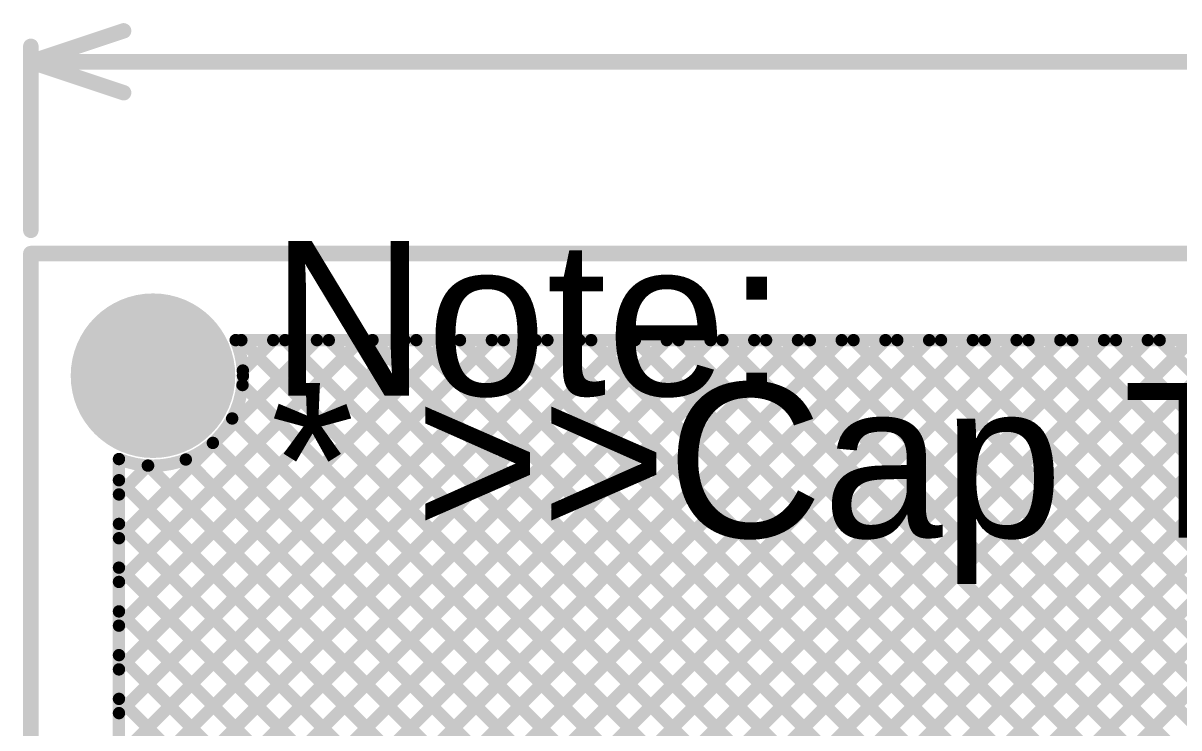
# Model space of a CAD drawing. Header units: millimetres. Extents: x -0.08 to 7.12, y -0.08 to 3.98.
# Drawn here: x -0.084 to 0.664, y 3.525 to 3.981 of the extents above; entities that cross this region are included whole.
import ezdxf

# ---------------------------------------------------------------- set-up
doc = ezdxf.new("R2010")
doc.units = ezdxf.units.MM
doc.header["$MEASUREMENT"] = 0
for name, color, linetype in [('BottomLayer', 5, 'Continuous'), ('BottomSolder', 6, 'Continuous'), ('Mechanical1', 6, 'Continuous'), ('Mechanical2', 216, 'Continuous'), ('MultiLayer', 9, 'Continuous'), ('PadHoleLayer', 156, 'Continuous'), ('TopLayer', 1, 'Continuous'), ('TopOverlay', 2, 'Continuous'), ('TopSolder', 216, 'Continuous')]:
    doc.layers.add(name, color=color, linetype=linetype)
doc.styles.add('Arial', font='', dxfattribs={"height": 0.2})
doc.styles.get('Arial').set_extended_font_data('Arial')

msp = doc.modelspace()

# ---------------------------------------------------------------- hatches: boundary and pattern name
at = {"layer": 'BottomLayer'}
h = msp.add_hatch(color=5, dxfattribs=at)
edge = h.paths.add_edge_path()
edge.add_arc((0, 3.753), 0.04921, 0, 360)
at = {"layer": 'BottomSolder'}
h = msp.add_hatch(color=6, dxfattribs=at)
edge = h.paths.add_edge_path()
edge.add_arc((0, 3.753), 0.05321, 0, 360)
at = {"layer": 'MultiLayer'}
h = msp.add_hatch(color=9, dxfattribs=at)
edge = h.paths.add_edge_path()
edge.add_arc((0, 3.753), 0.04921, 0, 360)
at = {"layer": 'PadHoleLayer'}
h = msp.add_hatch(color=156, dxfattribs=at)
edge = h.paths.add_edge_path()
edge.add_arc((0, 3.753), 0.04134, 0, 360)
at = {"layer": 'TopLayer'}
h = msp.add_hatch(color=1, dxfattribs=at)
edge = h.paths.add_edge_path()
edge.add_arc((0, 3.753), 0.04921, 0, 360)
at = {"layer": 'TopSolder'}
h = msp.add_hatch(color=216, dxfattribs=at)
edge = h.paths.add_edge_path()
edge.add_arc((0, 3.753), 0.05321, 0, 360)

# ---------------------------------------------------------------- linework, layer by layer
at = {"layer": 'BottomLayer', "const_width": 0.008}
for points in [[(-0.022, 3.08225), (0.67175, 3.776)], [(-0.022, 3.22367), (0.53033, 3.776)], [(-0.022, 3.25195), (0.50205, 3.776)], [(-0.022, 3.19538), (0.55862, 3.776)], [(-0.022, 3.30852), (0.44548, 3.776)], [(-0.022, 3.28024), (0.47376, 3.776)], [(-0.022, 3.05396), (0.70004, 3.776)], [(-0.022, 3.11053), (0.64347, 3.776)], [(-0.022, 2.91254), (0.84146, 3.776)], [(-0.022, 3.1671), (0.5869, 3.776)], [(-0.022, 3.13882), (0.61518, 3.776)], [(-0.022, 2.99739), (0.75661, 3.776)], [(-0.022, 3.02568), (0.72832, 3.776)], [(-0.022, 2.96911), (0.78489, 3.776)], [(-0.022, 2.94082), (0.81318, 3.776)], [(-0.022, 3.50651), (0.24749, 3.776)], [(-0.022, 3.47823), (0.27577, 3.776)], [(-0.022, 3.44994), (0.30406, 3.776)], [(-0.022, 3.56308), (0.19092, 3.776)], [(-0.022, 3.59136), (0.16264, 3.776)], [(-0.022, 3.5348), (0.2192, 3.776)], [(-0.022, 3.64793), (0.10607, 3.776)], [(-0.022, 3.61965), (0.13435, 3.776)], [(-0.022, 3.36509), (0.38891, 3.776)], [(-0.022, 3.33681), (0.41719, 3.776)], [(-0.022, 3.42166), (0.33234, 3.776)], [(-0.022, 3.39337), (0.36063, 3.776)], [(-0.022, 2.88426), (0.86974, 3.776)], [(0.05348, 3.776), (5.63159, 3.776)], [(0.05715, 3.776), (0.86615, 2.967)], [(0.05812, 3.75633), (0.07778, 3.776)], [(0.08543, 3.776), (0.89443, 2.967)], [(0.10547, 2.98344), (0.89803, 3.776)], [(0.11371, 3.776), (0.92271, 2.967)], [(0.142, 3.776), (1.1423, 2.7757)], [(0.17028, 3.776), (1.15644, 2.78984)], [(0.19857, 3.776), (1.17058, 2.80399)], [(0.22685, 3.776), (1.18472, 2.81813)], [(0.25514, 3.776), (1.19887, 2.83227)], [(0.28342, 3.776), (1.21301, 2.84641)], [(0.3117, 3.776), (1.22715, 2.86056)], [(0.33999, 3.776), (1.24129, 2.8747)], [(0.36827, 3.776), (1.25543, 2.88884)], [(0.39656, 3.776), (1.26958, 2.90298)], [(0.42484, 3.776), (1.28372, 2.91712)], [(0.45313, 3.776), (1.29786, 2.93127)], [(0.48141, 3.776), (1.312, 2.94541)], [(0.50969, 3.776), (1.32614, 2.95955)], [(0.53798, 3.776), (1.34029, 2.97369)], [(0.56626, 3.776), (1.35443, 2.98783)], [(0.59455, 3.776), (1.36857, 3.00198)], [(0.62283, 3.776), (1.38271, 3.01612)], [(0.65112, 3.776), (1.39686, 3.03026)], [(0.0579, 3.74696), (0.83786, 2.967)], [(0.05123, 3.72535), (0.80958, 2.967)], [(0.03874, 3.70955), (0.78129, 2.967)], [(-0.022, 2.72262), (-0.022, 3.6991)], [(0.02122, 3.69879), (0.75301, 2.967)], [(-0.022, 3.67622), (-0.00333, 3.69488)], [(-0.00315, 3.69487), (0.72472, 2.967)], [(-0.022, 3.68544), (0.69644, 2.967)], [(-0.022, 3.65716), (0.66816, 2.967)], [(-0.022, 3.62887), (0.63987, 2.967)], [(-0.022, 3.60059), (0.61159, 2.967)], [(-0.022, 3.5723), (0.5833, 2.967)], [(-0.022, 3.54402), (0.55502, 2.967)]]:
    msp.add_lwpolyline(points, dxfattribs=at)
at = {"layer": 'BottomLayer', "const_width": 0.004}
for points in [[(0.05148, 3.776, 1), (0.05548, 3.776, 1)], [(0.05148, 3.776, 1), (0.05548, 3.776, 1)], [(0.05515, 3.776, 1), (0.05915, 3.776, 1)], [(0.07578, 3.776, 1), (0.07978, 3.776, 1)], [(0.08343, 3.776, 1), (0.08743, 3.776, 1)], [(0.10407, 3.776, 1), (0.10807, 3.776, 1)], [(0.11171, 3.776, 1), (0.11571, 3.776, 1)], [(0.13235, 3.776, 1), (0.13635, 3.776, 1)], [(0.14, 3.776, 1), (0.144, 3.776, 1)], [(0.16064, 3.776, 1), (0.16464, 3.776, 1)], [(0.16828, 3.776, 1), (0.17228, 3.776, 1)], [(0.18892, 3.776, 1), (0.19292, 3.776, 1)], [(0.19657, 3.776, 1), (0.20057, 3.776, 1)], [(0.2172, 3.776, 1), (0.2212, 3.776, 1)], [(0.22485, 3.776, 1), (0.22885, 3.776, 1)], [(0.24549, 3.776, 1), (0.24949, 3.776, 1)], [(0.25314, 3.776, 1), (0.25714, 3.776, 1)], [(0.27377, 3.776, 1), (0.27777, 3.776, 1)], [(0.28142, 3.776, 1), (0.28542, 3.776, 1)], [(0.30206, 3.776, 1), (0.30606, 3.776, 1)], [(0.3097, 3.776, 1), (0.3137, 3.776, 1)], [(0.33034, 3.776, 1), (0.33434, 3.776, 1)], [(0.33799, 3.776, 1), (0.34199, 3.776, 1)], [(0.35863, 3.776, 1), (0.36263, 3.776, 1)], [(0.36627, 3.776, 1), (0.37027, 3.776, 1)], [(0.38691, 3.776, 1), (0.39091, 3.776, 1)], [(0.39456, 3.776, 1), (0.39856, 3.776, 1)], [(0.41519, 3.776, 1), (0.41919, 3.776, 1)], [(0.42284, 3.776, 1), (0.42684, 3.776, 1)], [(0.44348, 3.776, 1), (0.44748, 3.776, 1)], [(0.45113, 3.776, 1), (0.45513, 3.776, 1)], [(0.47176, 3.776, 1), (0.47576, 3.776, 1)], [(0.47941, 3.776, 1), (0.48341, 3.776, 1)], [(0.50005, 3.776, 1), (0.50405, 3.776, 1)], [(0.50769, 3.776, 1), (0.51169, 3.776, 1)], [(0.52833, 3.776, 1), (0.53233, 3.776, 1)], [(0.53598, 3.776, 1), (0.53998, 3.776, 1)], [(0.55662, 3.776, 1), (0.56062, 3.776, 1)], [(0.56426, 3.776, 1), (0.56826, 3.776, 1)], [(0.5849, 3.776, 1), (0.5889, 3.776, 1)], [(0.59255, 3.776, 1), (0.59655, 3.776, 1)], [(0.61318, 3.776, 1), (0.61718, 3.776, 1)], [(0.62083, 3.776, 1), (0.62483, 3.776, 1)], [(0.64147, 3.776, 1), (0.64547, 3.776, 1)], [(0.64912, 3.776, 1), (0.65312, 3.776, 1)], [(0.05612, 3.75633, 1), (0.06012, 3.75633, 1)], [(0.05621, 3.753, 1), (0.06021, 3.753, 1)], [(0.05621, 3.753, 1), (0.06021, 3.753, 1)], [(0.0559, 3.74696, 1), (0.0599, 3.74696, 1)], [(0.04923, 3.72535, 1), (0.05323, 3.72535, 1)], [(0.03674, 3.70955, 1), (0.04074, 3.70955, 1)], [(-0.024, 3.6991, 1), (-0.02, 3.6991, 1)], [(-0.024, 3.6991, 1), (-0.02, 3.6991, 1)], [(0.01922, 3.69879, 1), (0.02322, 3.69879, 1)], [(-0.00533, 3.69488, 1), (-0.00133, 3.69488, 1)], [(-0.00515, 3.69487, 1), (-0.00115, 3.69487, 1)], [(-0.024, 3.68544, 1), (-0.02, 3.68544, 1)], [(-0.024, 3.67622, 1), (-0.02, 3.67622, 1)], [(-0.024, 3.65716, 1), (-0.02, 3.65716, 1)], [(-0.024, 3.64793, 1), (-0.02, 3.64793, 1)], [(-0.024, 3.62887, 1), (-0.02, 3.62887, 1)], [(-0.024, 3.61965, 1), (-0.02, 3.61965, 1)], [(-0.024, 3.60059, 1), (-0.02, 3.60059, 1)], [(-0.024, 3.59136, 1), (-0.02, 3.59136, 1)], [(-0.024, 3.5723, 1), (-0.02, 3.5723, 1)], [(-0.024, 3.56308, 1), (-0.02, 3.56308, 1)], [(-0.024, 3.54402, 1), (-0.02, 3.54402, 1)], [(-0.024, 3.5348, 1), (-0.02, 3.5348, 1)]]:
    msp.add_lwpolyline(points, format="xyb", close=True, dxfattribs=at)
at = {"layer": 'BottomLayer', "const_width": 0.008}
for points in [[(0.05348, 3.776, -0.101896), (0.05821, 3.753)], [(0.05821, 3.753, -0.532859), (-0.022, 3.6991)]]:
    msp.add_lwpolyline(points, format="xyb", dxfattribs=at)
at = {"layer": 'Mechanical1', "const_width": 0.01}
for points in [[(-0.079, 3.956), (-0.019, 3.976)], [(-0.079, 3.847), (-0.079, 3.966)], [(-0.079, 3.956), (-0.019, 3.936)], [(-0.079, 3.956), (3.0656, 3.956)]]:
    msp.add_lwpolyline(points, dxfattribs=at)
at = {"layer": 'Mechanical1', "const_width": 0.005}
for points in [[(-0.0215, 3.976, 1), (-0.0165, 3.976, 1)], [(-0.0815, 3.966, 1), (-0.0765, 3.966, 1)], [(-0.0815, 3.956, 1), (-0.0765, 3.956, 1)], [(-0.0815, 3.956, 1), (-0.0765, 3.956, 1)], [(-0.0815, 3.956, 1), (-0.0765, 3.956, 1)], [(-0.0215, 3.936, 1), (-0.0165, 3.936, 1)], [(-0.0815, 3.847, 1), (-0.0765, 3.847, 1)]]:
    msp.add_lwpolyline(points, format="xyb", close=True, dxfattribs=at)
at = {"layer": 'Mechanical2', "const_width": 0.01}
for points in [[(-0.079, 3.832), (-0.079, -0.079)], [(-0.079, 3.832), (6.864, 3.832)]]:
    msp.add_lwpolyline(points, dxfattribs=at)
at = {"layer": 'Mechanical2', "const_width": 0.005}
msp.add_lwpolyline([(-0.0815, 3.832, 1), (-0.0765, 3.832, 1)], format="xyb", close=True, dxfattribs=at)
msp.add_lwpolyline([(-0.0815, 3.832, 1), (-0.0765, 3.832, 1)], format="xyb", close=True, dxfattribs=at)
at = {"layer": 'TopLayer', "const_width": 0.008}
for points in [[(-0.022, 3.22367), (0.53033, 3.776)], [(-0.022, 3.5348), (0.2192, 3.776)], [(-0.022, 3.50651), (0.24749, 3.776)], [(-0.022, 3.56308), (0.19092, 3.776)], [(-0.022, 3.44994), (0.30406, 3.776)], [(-0.022, 3.47823), (0.27577, 3.776)], [(-0.022, 3.61965), (0.13435, 3.776)], [(-0.022, 3.64793), (0.10607, 3.776)], [(-0.022, 3.59136), (0.16264, 3.776)], [(-0.022, 3.30852), (0.44548, 3.776)], [(-0.022, 3.33681), (0.41719, 3.776)], [(-0.022, 3.25195), (0.50205, 3.776)], [(-0.022, 3.28024), (0.47376, 3.776)], [(-0.022, 3.39337), (0.36063, 3.776)], [(-0.022, 3.42166), (0.33234, 3.776)], [(-0.022, 3.36509), (0.38891, 3.776)], [(-0.01816, 3.19923), (0.55862, 3.776)], [(0.00573, 3.13826), (0.64347, 3.776)], [(0.00573, 3.16654), (0.61518, 3.776)], [(0.00573, 3.19483), (0.5869, 3.776)], [(0.03002, 3.13427), (0.67175, 3.776)], [(0.05348, 3.776), (5.72959, 3.776)], [(0.05715, 3.776), (0.70272, 3.13043)], [(0.05812, 3.75633), (0.07778, 3.776)], [(0.05831, 3.13427), (0.70004, 3.776)], [(0.08543, 3.776), (0.731, 3.13043)], [(0.08659, 3.13427), (0.72832, 3.776)], [(0.11103, 3.13043), (0.75661, 3.776)], [(0.11371, 3.776), (0.75929, 3.13043)], [(0.13932, 3.13043), (0.78489, 3.776)], [(0.142, 3.776), (0.78757, 3.13043)], [(0.1676, 3.13043), (0.81318, 3.776)], [(0.17028, 3.776), (0.81586, 3.13043)], [(0.19588, 3.13043), (0.84146, 3.776)], [(0.19857, 3.776), (0.84414, 3.13043)], [(0.22417, 3.13043), (0.86974, 3.776)], [(0.22685, 3.776), (0.87243, 3.13043)], [(0.25245, 3.13043), (0.89803, 3.776)], [(0.25514, 3.776), (0.90071, 3.13043)], [(0.28342, 3.776), (0.92899, 3.13043)], [(0.3117, 3.776), (0.95728, 3.13043)], [(0.33999, 3.776), (0.98556, 3.13043)], [(0.36827, 3.776), (1.01385, 3.13043)], [(0.39656, 3.776), (1.04213, 3.13043)], [(0.42484, 3.776), (1.07042, 3.13043)], [(0.45313, 3.776), (1.0987, 3.13043)], [(0.48141, 3.776), (1.12698, 3.13043)], [(0.50969, 3.776), (1.15527, 3.13043)], [(0.53798, 3.776), (1.18355, 3.13043)], [(0.56626, 3.776), (1.21184, 3.13043)], [(0.59455, 3.776), (1.24012, 3.13043)], [(0.62283, 3.776), (1.26841, 3.13043)], [(0.65112, 3.776), (1.29669, 3.13043)], [(0.0579, 3.74696), (0.67444, 3.13043)], [(0.05123, 3.72535), (0.64615, 3.13043)], [(0.03874, 3.70955), (0.61787, 3.13043)], [(-0.022, 3.19923), (-0.022, 3.6991)], [(0.02122, 3.69879), (0.58958, 3.13043)], [(-0.022, 3.67622), (-0.00333, 3.69488)], [(-0.00315, 3.69487), (0.5613, 3.13043)], [(-0.022, 3.68544), (0.53301, 3.13043)], [(-0.022, 3.65716), (0.50473, 3.13043)], [(-0.022, 3.62887), (0.47645, 3.13043)], [(-0.022, 3.60059), (0.44816, 3.13043)], [(-0.022, 3.5723), (0.41988, 3.13043)], [(-0.022, 3.54402), (0.39159, 3.13043)]]:
    msp.add_lwpolyline(points, dxfattribs=at)
at = {"layer": 'TopLayer', "const_width": 0.004}
for points in [[(0.05148, 3.776, 1), (0.05548, 3.776, 1)], [(0.05148, 3.776, 1), (0.05548, 3.776, 1)], [(0.05515, 3.776, 1), (0.05915, 3.776, 1)], [(0.07578, 3.776, 1), (0.07978, 3.776, 1)], [(0.08343, 3.776, 1), (0.08743, 3.776, 1)], [(0.10407, 3.776, 1), (0.10807, 3.776, 1)], [(0.11171, 3.776, 1), (0.11571, 3.776, 1)], [(0.13235, 3.776, 1), (0.13635, 3.776, 1)], [(0.14, 3.776, 1), (0.144, 3.776, 1)], [(0.16064, 3.776, 1), (0.16464, 3.776, 1)], [(0.16828, 3.776, 1), (0.17228, 3.776, 1)], [(0.18892, 3.776, 1), (0.19292, 3.776, 1)], [(0.19657, 3.776, 1), (0.20057, 3.776, 1)], [(0.2172, 3.776, 1), (0.2212, 3.776, 1)], [(0.22485, 3.776, 1), (0.22885, 3.776, 1)], [(0.24549, 3.776, 1), (0.24949, 3.776, 1)], [(0.25314, 3.776, 1), (0.25714, 3.776, 1)], [(0.27377, 3.776, 1), (0.27777, 3.776, 1)], [(0.28142, 3.776, 1), (0.28542, 3.776, 1)], [(0.30206, 3.776, 1), (0.30606, 3.776, 1)], [(0.3097, 3.776, 1), (0.3137, 3.776, 1)], [(0.33034, 3.776, 1), (0.33434, 3.776, 1)], [(0.33799, 3.776, 1), (0.34199, 3.776, 1)], [(0.35863, 3.776, 1), (0.36263, 3.776, 1)], [(0.36627, 3.776, 1), (0.37027, 3.776, 1)], [(0.38691, 3.776, 1), (0.39091, 3.776, 1)], [(0.39456, 3.776, 1), (0.39856, 3.776, 1)], [(0.41519, 3.776, 1), (0.41919, 3.776, 1)], [(0.42284, 3.776, 1), (0.42684, 3.776, 1)], [(0.44348, 3.776, 1), (0.44748, 3.776, 1)], [(0.45113, 3.776, 1), (0.45513, 3.776, 1)], [(0.47176, 3.776, 1), (0.47576, 3.776, 1)], [(0.47941, 3.776, 1), (0.48341, 3.776, 1)], [(0.50005, 3.776, 1), (0.50405, 3.776, 1)], [(0.50769, 3.776, 1), (0.51169, 3.776, 1)], [(0.52833, 3.776, 1), (0.53233, 3.776, 1)], [(0.53598, 3.776, 1), (0.53998, 3.776, 1)], [(0.55662, 3.776, 1), (0.56062, 3.776, 1)], [(0.56426, 3.776, 1), (0.56826, 3.776, 1)], [(0.5849, 3.776, 1), (0.5889, 3.776, 1)], [(0.59255, 3.776, 1), (0.59655, 3.776, 1)], [(0.61318, 3.776, 1), (0.61718, 3.776, 1)], [(0.62083, 3.776, 1), (0.62483, 3.776, 1)], [(0.64147, 3.776, 1), (0.64547, 3.776, 1)], [(0.64912, 3.776, 1), (0.65312, 3.776, 1)], [(0.05612, 3.75633, 1), (0.06012, 3.75633, 1)], [(0.05621, 3.753, 1), (0.06021, 3.753, 1)], [(0.05621, 3.753, 1), (0.06021, 3.753, 1)], [(0.0559, 3.74696, 1), (0.0599, 3.74696, 1)], [(0.04923, 3.72535, 1), (0.05323, 3.72535, 1)], [(0.03674, 3.70955, 1), (0.04074, 3.70955, 1)], [(-0.024, 3.6991, 1), (-0.02, 3.6991, 1)], [(-0.024, 3.6991, 1), (-0.02, 3.6991, 1)], [(0.01922, 3.69879, 1), (0.02322, 3.69879, 1)], [(-0.00533, 3.69488, 1), (-0.00133, 3.69488, 1)], [(-0.00515, 3.69487, 1), (-0.00115, 3.69487, 1)], [(-0.024, 3.68544, 1), (-0.02, 3.68544, 1)], [(-0.024, 3.67622, 1), (-0.02, 3.67622, 1)], [(-0.024, 3.65716, 1), (-0.02, 3.65716, 1)], [(-0.024, 3.64793, 1), (-0.02, 3.64793, 1)], [(-0.024, 3.62887, 1), (-0.02, 3.62887, 1)], [(-0.024, 3.61965, 1), (-0.02, 3.61965, 1)], [(-0.024, 3.60059, 1), (-0.02, 3.60059, 1)], [(-0.024, 3.59136, 1), (-0.02, 3.59136, 1)], [(-0.024, 3.5723, 1), (-0.02, 3.5723, 1)], [(-0.024, 3.56308, 1), (-0.02, 3.56308, 1)], [(-0.024, 3.54402, 1), (-0.02, 3.54402, 1)], [(-0.024, 3.5348, 1), (-0.02, 3.5348, 1)]]:
    msp.add_lwpolyline(points, format="xyb", close=True, dxfattribs=at)
at = {"layer": 'TopLayer', "const_width": 0.008}
for points in [[(0.05348, 3.776, -0.101896), (0.05821, 3.753)], [(0.05821, 3.753, -0.532859), (-0.022, 3.6991)]]:
    msp.add_lwpolyline(points, format="xyb", dxfattribs=at)

# ---------------------------------------------------------------- texts
at = {"layer": 'TopOverlay', "style": 'Arial'}
for s, p in [('Note:', (0.076, 3.74017)), ('* >>Cap TBD', (0.076, 3.64837))]:
    msp.add_text(s, height=0.1, rotation=360, dxfattribs=at).set_placement(p)

doc.saveas('drawing.dxf')
